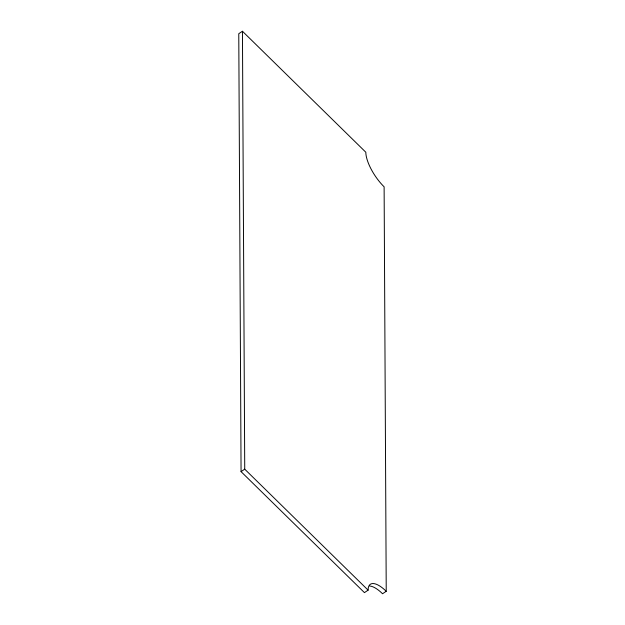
<?xml version="1.0" encoding="UTF-8"?>
<svg xmlns="http://www.w3.org/2000/svg" width="625" height="625" viewBox="0 0 625 625"><rect width="100%" height="100%" fill="white"/><g stroke="black" fill="none" stroke-linecap="round" stroke-linejoin="round"><path stroke-width="0.94" d="M242.445 31.25L238.766 33.719L241.062 471.641L364.438 592.625L368.109 590.156A28.594 10.594 56.1 0 1 386.234 591.281L384.117 186.812A28.594 10.594 56.1 0 1 365.82 152.234L242.445 31.25L244.734 469.172L368.109 590.156M241.062 471.641L244.734 469.172M386.234 591.281L382.555 593.75A28.594 10.594 56.1 0 0 369.711 586.023"/></g></svg>
